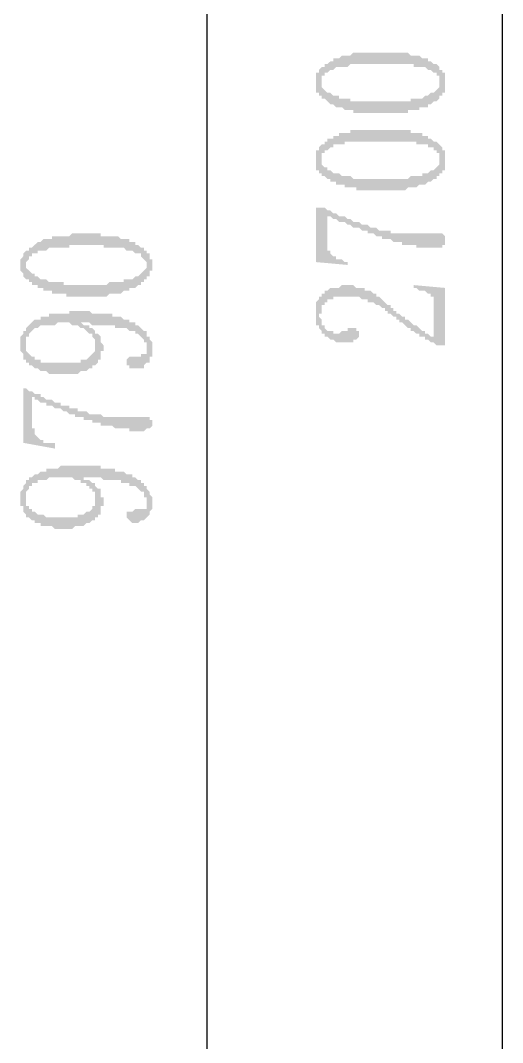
# Model space of a CAD drawing. Header units: inches. Extents: x 11 to 286, y 6 to 196.
# Drawn here: x 48.74 to 55.85, y 95.81 to 110.89 of the extents above; entities that cross this region are included whole.
import ezdxf

# ---------------------------------------------------------------- set-up
doc = ezdxf.new("R2010")
doc.units = ezdxf.units.IN
doc.header["$MEASUREMENT"] = 0
doc.layers.add('PDF_几何图形', color=7, linetype='Continuous')
doc.layers.add('PDF_实体填充', color=7, linetype='Continuous', true_color=0xffffff)

msp = doc.modelspace()

# ---------------------------------------------------------------- hatches: boundary and pattern name
at = {"layer": 'PDF_实体填充', "transparency": 33554559}
h = msp.add_hatch(color=7, dxfattribs=at)
h.paths.add_polyline_path([(53.185, 109.996), (53.185, 109.954), (53.185, 109.954), (53.185, 109.911), (53.185, 109.911), (53.185, 109.911), (53.227, 109.869), (53.227, 109.869), (53.269, 109.827), (53.269, 109.827), (53.312, 109.827), (53.312, 109.827), (53.354, 109.784), (53.396, 109.784), (53.396, 109.784), (53.439, 109.784), (53.439, 109.742), (53.481, 109.742), (53.481, 109.742), (53.523, 109.742), (53.523, 109.742), (53.566, 109.742), (53.608, 109.742), (53.608, 109.7), (53.65, 109.7), (53.65, 109.7), (53.693, 109.7), (53.735, 109.7), (53.735, 109.7), (53.777, 109.7), (53.82, 109.7), (53.862, 109.7), (53.862, 109.7), (53.904, 109.7), (53.947, 109.7), (53.989, 109.7), (53.989, 109.7), (54.031, 109.7), (54.031, 109.7), (54.074, 109.7), (54.116, 109.7), (54.158, 109.7), (54.201, 109.7), (54.201, 109.7), (54.243, 109.7), (54.285, 109.7), (54.328, 109.7), (54.328, 109.7), (54.37, 109.7), (54.412, 109.7), (54.412, 109.7), (54.455, 109.7), (54.497, 109.7), (54.497, 109.742), (54.539, 109.742), (54.539, 109.742), (54.582, 109.742), (54.624, 109.742), (54.624, 109.742), (54.666, 109.742), (54.666, 109.742), (54.709, 109.784), (54.709, 109.784), (54.751, 109.784), (54.751, 109.784), (54.793, 109.827), (54.836, 109.827), (54.836, 109.827), (54.878, 109.869), (54.878, 109.869), (54.878, 109.869), (54.92, 109.911), (54.92, 109.911), (54.92, 109.911), (54.92, 109.954), (54.92, 109.954), (54.92, 109.996), (54.92, 109.996), (54.92, 109.996), (54.92, 110.038), (54.92, 110.038), (54.92, 110.081), (54.878, 110.081), (54.878, 110.081), (54.878, 110.123), (54.836, 110.123), (54.836, 110.123), (54.793, 110.165), (54.751, 110.165), (54.751, 110.165), (54.709, 110.208), (54.666, 110.208), (54.666, 110.208), (54.624, 110.208), (54.624, 110.208), (54.582, 110.208), (54.582, 110.208), (54.539, 110.208), (54.539, 110.25), (54.497, 110.25), (54.455, 110.25), (54.455, 110.25), (54.412, 110.25), (54.37, 110.25), (54.37, 110.25), (54.328, 110.25), (54.285, 110.25), (54.285, 110.25), (54.243, 110.25), (54.201, 110.25), (54.158, 110.25), (54.116, 110.25), (54.116, 110.25), (54.074, 110.25), (54.031, 110.25), (54.031, 110.25), (53.989, 110.25), (53.947, 110.25), (53.904, 110.25), (53.862, 110.25), (53.862, 110.25), (53.82, 110.25), (53.777, 110.25), (53.777, 110.25), (53.735, 110.25), (53.693, 110.25), (53.693, 110.25), (53.65, 110.25), (53.608, 110.25), (53.608, 110.25), (53.566, 110.208), (53.523, 110.208), (53.523, 110.208), (53.481, 110.208), (53.481, 110.208), (53.439, 110.208), (53.439, 110.208), (53.396, 110.208), (53.396, 110.208), (53.354, 110.165), (53.354, 110.165), (53.312, 110.165), (53.312, 110.165), (53.269, 110.123), (53.269, 110.123), (53.227, 110.123), (53.227, 110.081), (53.185, 110.081), (53.185, 110.038), (53.185, 110.038), (53.185, 110.038), (53.185, 109.996), (53.185, 109.996), (53.185, 109.996), (53.185, 109.996)], flags=0)
h.paths.add_polyline_path([(55.005, 109.996), (55.005, 109.954), (55.005, 109.954), (55.005, 109.911), (55.005, 109.911), (55.005, 109.869), (55.005, 109.869), (55.005, 109.827), (54.963, 109.827), (54.963, 109.784), (54.963, 109.784), (54.92, 109.784), (54.92, 109.742), (54.92, 109.742), (54.878, 109.7), (54.878, 109.7), (54.836, 109.7), (54.793, 109.657), (54.793, 109.657), (54.751, 109.657), (54.751, 109.657), (54.751, 109.615), (54.709, 109.615), (54.709, 109.615), (54.666, 109.615), (54.624, 109.615), (54.624, 109.573), (54.582, 109.573), (54.582, 109.573), (54.539, 109.573), (54.539, 109.573), (54.497, 109.573), (54.455, 109.573), (54.455, 109.53), (54.412, 109.53), (54.37, 109.53), (54.37, 109.53), (54.328, 109.53), (54.285, 109.53), (54.285, 109.53), (54.243, 109.53), (54.201, 109.53), (54.158, 109.53), (54.158, 109.53), (54.116, 109.53), (54.074, 109.53), (54.031, 109.53), (54.031, 109.53), (53.989, 109.53), (53.947, 109.53), (53.904, 109.53), (53.904, 109.53), (53.862, 109.53), (53.82, 109.53), (53.777, 109.53), (53.777, 109.53), (53.735, 109.53), (53.693, 109.53), (53.693, 109.53), (53.65, 109.53), (53.65, 109.573), (53.608, 109.573), (53.566, 109.573), (53.566, 109.573), (53.523, 109.573), (53.523, 109.573), (53.481, 109.615), (53.439, 109.615), (53.439, 109.615), (53.396, 109.615), (53.396, 109.615), (53.354, 109.657), (53.354, 109.657), (53.312, 109.657), (53.312, 109.657), (53.269, 109.7), (53.269, 109.7), (53.227, 109.742), (53.227, 109.742), (53.185, 109.742), (53.185, 109.784), (53.142, 109.784), (53.142, 109.784), (53.142, 109.827), (53.1, 109.827), (53.1, 109.869), (53.1, 109.869), (53.1, 109.911), (53.1, 109.911), (53.1, 109.954), (53.1, 109.954), (53.1, 109.996), (53.1, 109.996), (53.1, 110.038), (53.1, 110.038), (53.1, 110.081), (53.1, 110.081), (53.1, 110.081), (53.1, 110.123), (53.142, 110.123), (53.142, 110.165), (53.142, 110.165), (53.185, 110.208), (53.185, 110.208), (53.227, 110.208), (53.227, 110.25), (53.269, 110.25), (53.269, 110.25), (53.312, 110.292), (53.312, 110.292), (53.354, 110.292), (53.354, 110.335), (53.396, 110.335), (53.396, 110.335), (53.439, 110.335), (53.439, 110.335), (53.481, 110.377), (53.481, 110.377), (53.523, 110.377), (53.523, 110.377), (53.566, 110.377), (53.608, 110.377), (53.608, 110.377), (53.65, 110.419), (53.65, 110.419), (53.693, 110.419), (53.735, 110.419), (53.735, 110.419), (53.777, 110.419), (53.82, 110.419), (53.862, 110.419), (53.862, 110.419), (53.904, 110.419), (53.947, 110.419), (53.989, 110.419), (53.989, 110.419), (54.031, 110.419), (54.031, 110.419), (54.074, 110.419), (54.116, 110.419), (54.158, 110.419), (54.201, 110.419), (54.201, 110.419), (54.243, 110.419), (54.285, 110.419), (54.328, 110.419), (54.328, 110.419), (54.37, 110.419), (54.412, 110.419), (54.412, 110.419), (54.455, 110.419), (54.497, 110.377), (54.497, 110.377), (54.539, 110.377), (54.539, 110.377), (54.582, 110.377), (54.624, 110.377), (54.624, 110.377), (54.666, 110.335), (54.666, 110.335), (54.709, 110.335), (54.709, 110.335), (54.751, 110.335), (54.751, 110.292), (54.751, 110.292), (54.793, 110.292), (54.793, 110.292), (54.836, 110.25), (54.878, 110.25), (54.878, 110.25), (54.92, 110.208), (54.92, 110.208), (54.92, 110.165), (54.963, 110.165), (54.963, 110.165), (54.963, 110.123), (55.005, 110.123), (55.005, 110.081), (55.005, 110.081), (55.005, 110.038), (55.005, 110.038), (55.005, 109.996), (55.005, 109.996), (55.005, 109.996), (55.005, 109.996), (55.005, 109.996)], flags=0)
h = msp.add_hatch(color=7, dxfattribs=at)
h.paths.add_polyline_path([(53.185, 108.853), (53.185, 108.811), (53.185, 108.811), (53.185, 108.768), (53.185, 108.768), (53.185, 108.768), (53.227, 108.726), (53.227, 108.726), (53.269, 108.726), (53.269, 108.684), (53.312, 108.684), (53.312, 108.684), (53.354, 108.641), (53.396, 108.641), (53.396, 108.641), (53.439, 108.641), (53.439, 108.641), (53.481, 108.599), (53.481, 108.599), (53.523, 108.599), (53.523, 108.599), (53.566, 108.599), (53.608, 108.599), (53.608, 108.599), (53.65, 108.557), (53.65, 108.557), (53.693, 108.557), (53.735, 108.557), (53.735, 108.557), (53.777, 108.557), (53.82, 108.557), (53.862, 108.557), (53.862, 108.557), (53.904, 108.557), (53.947, 108.557), (53.989, 108.557), (53.989, 108.557), (54.031, 108.557), (54.031, 108.557), (54.074, 108.557), (54.116, 108.557), (54.158, 108.557), (54.201, 108.557), (54.201, 108.557), (54.243, 108.557), (54.285, 108.557), (54.328, 108.557), (54.328, 108.557), (54.37, 108.557), (54.412, 108.557), (54.412, 108.557), (54.455, 108.557), (54.497, 108.599), (54.497, 108.599), (54.539, 108.599), (54.539, 108.599), (54.582, 108.599), (54.624, 108.599), (54.624, 108.599), (54.666, 108.599), (54.666, 108.641), (54.709, 108.641), (54.709, 108.641), (54.751, 108.641), (54.751, 108.641), (54.793, 108.684), (54.836, 108.684), (54.836, 108.684), (54.878, 108.726), (54.878, 108.726), (54.878, 108.726), (54.92, 108.768), (54.92, 108.768), (54.92, 108.811), (54.92, 108.811), (54.92, 108.811), (54.92, 108.853), (54.92, 108.853), (54.92, 108.895), (54.92, 108.895), (54.92, 108.895), (54.92, 108.938), (54.878, 108.938), (54.878, 108.98), (54.878, 108.98), (54.836, 108.98), (54.836, 109.022), (54.793, 109.022), (54.751, 109.022), (54.751, 109.065), (54.709, 109.065), (54.666, 109.065), (54.666, 109.065), (54.624, 109.065), (54.624, 109.065), (54.582, 109.065), (54.582, 109.107), (54.539, 109.107), (54.539, 109.107), (54.497, 109.107), (54.455, 109.107), (54.455, 109.107), (54.412, 109.107), (54.37, 109.107), (54.37, 109.107), (54.328, 109.107), (54.285, 109.107), (54.285, 109.107), (54.243, 109.107), (54.201, 109.107), (54.158, 109.107), (54.116, 109.107), (54.116, 109.107), (54.074, 109.107), (54.031, 109.107), (54.031, 109.107), (53.989, 109.107), (53.947, 109.107), (53.904, 109.107), (53.862, 109.107), (53.862, 109.107), (53.82, 109.107), (53.777, 109.107), (53.777, 109.107), (53.735, 109.107), (53.693, 109.107), (53.693, 109.107), (53.65, 109.107), (53.608, 109.107), (53.608, 109.107), (53.566, 109.107), (53.523, 109.107), (53.523, 109.065), (53.481, 109.065), (53.481, 109.065), (53.439, 109.065), (53.439, 109.065), (53.396, 109.065), (53.396, 109.065), (53.354, 109.065), (53.354, 109.022), (53.312, 109.022), (53.312, 109.022), (53.269, 108.98), (53.269, 108.98), (53.227, 108.98), (53.227, 108.938), (53.185, 108.938), (53.185, 108.938), (53.185, 108.895), (53.185, 108.895), (53.185, 108.853), (53.185, 108.853), (53.185, 108.853), (53.185, 108.853)], flags=0)
h.paths.add_polyline_path([(55.005, 108.853), (55.005, 108.811), (55.005, 108.811), (55.005, 108.768), (55.005, 108.768), (55.005, 108.726), (55.005, 108.726), (55.005, 108.684), (54.963, 108.684), (54.963, 108.684), (54.963, 108.641), (54.92, 108.641), (54.92, 108.599), (54.92, 108.599), (54.878, 108.599), (54.878, 108.557), (54.836, 108.557), (54.793, 108.514), (54.793, 108.514), (54.751, 108.514), (54.751, 108.514), (54.751, 108.514), (54.709, 108.472), (54.709, 108.472), (54.666, 108.472), (54.624, 108.472), (54.624, 108.472), (54.582, 108.43), (54.582, 108.43), (54.539, 108.43), (54.539, 108.43), (54.497, 108.43), (54.455, 108.43), (54.455, 108.43), (54.412, 108.387), (54.37, 108.387), (54.37, 108.387), (54.328, 108.387), (54.285, 108.387), (54.285, 108.387), (54.243, 108.387), (54.201, 108.387), (54.158, 108.387), (54.158, 108.387), (54.116, 108.387), (54.074, 108.387), (54.031, 108.387), (54.031, 108.387), (53.989, 108.387), (53.947, 108.387), (53.904, 108.387), (53.904, 108.387), (53.862, 108.387), (53.82, 108.387), (53.777, 108.387), (53.777, 108.387), (53.735, 108.387), (53.693, 108.387), (53.693, 108.43), (53.65, 108.43), (53.65, 108.43), (53.608, 108.43), (53.566, 108.43), (53.566, 108.43), (53.523, 108.43), (53.523, 108.472), (53.481, 108.472), (53.439, 108.472), (53.439, 108.472), (53.396, 108.472), (53.396, 108.514), (53.354, 108.514), (53.354, 108.514), (53.312, 108.514), (53.312, 108.557), (53.269, 108.557), (53.269, 108.557), (53.227, 108.599), (53.227, 108.599), (53.185, 108.599), (53.185, 108.641), (53.142, 108.641), (53.142, 108.684), (53.142, 108.684), (53.1, 108.684), (53.1, 108.726), (53.1, 108.726), (53.1, 108.768), (53.1, 108.768), (53.1, 108.811), (53.1, 108.811), (53.1, 108.853), (53.1, 108.853), (53.1, 108.895), (53.1, 108.895), (53.1, 108.938), (53.1, 108.938), (53.1, 108.98), (53.1, 108.98), (53.142, 108.98), (53.142, 109.022), (53.142, 109.022), (53.185, 109.065), (53.185, 109.065), (53.227, 109.065), (53.227, 109.107), (53.269, 109.107), (53.269, 109.149), (53.312, 109.149), (53.312, 109.149), (53.354, 109.149), (53.354, 109.192), (53.396, 109.192), (53.396, 109.192), (53.439, 109.192), (53.439, 109.234), (53.481, 109.234), (53.481, 109.234), (53.523, 109.234), (53.523, 109.234), (53.566, 109.234), (53.608, 109.234), (53.608, 109.276), (53.65, 109.276), (53.65, 109.276), (53.693, 109.276), (53.735, 109.276), (53.735, 109.276), (53.777, 109.276), (53.82, 109.276), (53.862, 109.276), (53.862, 109.276), (53.904, 109.276), (53.947, 109.276), (53.989, 109.276), (53.989, 109.276), (54.031, 109.276), (54.031, 109.276), (54.074, 109.276), (54.116, 109.276), (54.158, 109.276), (54.201, 109.276), (54.201, 109.276), (54.243, 109.276), (54.285, 109.276), (54.328, 109.276), (54.328, 109.276), (54.37, 109.276), (54.412, 109.276), (54.412, 109.276), (54.455, 109.276), (54.497, 109.276), (54.497, 109.234), (54.539, 109.234), (54.539, 109.234), (54.582, 109.234), (54.624, 109.234), (54.624, 109.234), (54.666, 109.234), (54.666, 109.192), (54.709, 109.192), (54.709, 109.192), (54.751, 109.192), (54.751, 109.192), (54.751, 109.149), (54.793, 109.149), (54.793, 109.149), (54.836, 109.107), (54.878, 109.107), (54.878, 109.107), (54.92, 109.065), (54.92, 109.065), (54.92, 109.065), (54.963, 109.022), (54.963, 109.022), (54.963, 108.98), (55.005, 108.98), (55.005, 108.938), (55.005, 108.938), (55.005, 108.938), (55.005, 108.895), (55.005, 108.895), (55.005, 108.853), (55.005, 108.853), (55.005, 108.853), (55.005, 108.853)], flags=0)
for points in [[(53.185, 108.133), (53.227, 108.133), (53.269, 108.091), (53.312, 108.091), (53.354, 108.049), (53.396, 108.049), (53.439, 108.006), (53.481, 108.006), (53.523, 108.006), (53.566, 107.964), (53.608, 107.964), (53.65, 107.922), (53.693, 107.922), (53.735, 107.922), (53.777, 107.879), (53.82, 107.879), (53.862, 107.879), (53.904, 107.837), (53.947, 107.837), (53.989, 107.837), (54.031, 107.795), (54.074, 107.795), (54.116, 107.795), (54.158, 107.795), (54.201, 107.795), (54.201, 107.752), (54.243, 107.752), (54.285, 107.752), (54.328, 107.752), (54.37, 107.752), (54.412, 107.752), (54.455, 107.752), (54.497, 107.752), (54.539, 107.752), (54.582, 107.752), (54.624, 107.752), (54.666, 107.752), (54.709, 107.752), (54.751, 107.752), (54.793, 107.752), (54.836, 107.752), (54.878, 107.752), (54.92, 107.752), (54.963, 107.752), (55.005, 107.71), (55.005, 107.668), (55.005, 107.625), (55.005, 107.583), (54.963, 107.583), (54.963, 107.541), (54.92, 107.541), (54.878, 107.541), (54.836, 107.541), (54.793, 107.541), (54.751, 107.541), (54.709, 107.541), (54.666, 107.541), (54.624, 107.541), (54.582, 107.541), (54.582, 107.583), (54.539, 107.583), (54.497, 107.583), (54.455, 107.583), (54.412, 107.583), (54.37, 107.583), (54.37, 107.625), (54.328, 107.625), (54.285, 107.625), (54.243, 107.625), (54.201, 107.668), (54.158, 107.668), (54.116, 107.668), (54.074, 107.668), (54.074, 107.71), (54.031, 107.71), (53.989, 107.71), (53.947, 107.752), (53.904, 107.752), (53.862, 107.752), (53.862, 107.795), (53.82, 107.795), (53.777, 107.795), (53.735, 107.837), (53.693, 107.837), (53.65, 107.837), (53.608, 107.879), (53.566, 107.879), (53.523, 107.922), (53.481, 107.922), (53.439, 107.922), (53.396, 107.964), (53.354, 107.964), (53.312, 108.006), (53.269, 108.006), (53.269, 107.583), (53.269, 107.541), (53.269, 107.498), (53.312, 107.498), (53.312, 107.456), (53.354, 107.414), (53.396, 107.414), (53.396, 107.371), (53.439, 107.371), (53.481, 107.371), (53.523, 107.329), (53.566, 107.329), (53.566, 107.287), (53.1, 107.329), (53.1, 108.133)], [(53.566, 106.821), (53.523, 106.821), (53.481, 106.821), (53.439, 106.821), (53.396, 106.821), (53.354, 106.821), (53.354, 106.779), (53.312, 106.779), (53.269, 106.779), (53.269, 106.736), (53.227, 106.736), (53.227, 106.694), (53.185, 106.694), (53.185, 106.652), (53.185, 106.609), (53.185, 106.567), (53.142, 106.567), (53.142, 106.525), (53.185, 106.482), (53.185, 106.44), (53.185, 106.398), (53.227, 106.398), (53.227, 106.355), (53.269, 106.313), (53.312, 106.313), (53.354, 106.313), (53.354, 106.271), (53.396, 106.271), (53.439, 106.271), (53.481, 106.313), (53.523, 106.313), (53.566, 106.313), (53.566, 106.355), (53.608, 106.355), (53.65, 106.355), (53.693, 106.355), (53.693, 106.313), (53.735, 106.313), (53.735, 106.271), (53.735, 106.228), (53.693, 106.186), (53.65, 106.186), (53.65, 106.144), (53.608, 106.144), (53.566, 106.144), (53.523, 106.144), (53.481, 106.144), (53.439, 106.144), (53.396, 106.144), (53.354, 106.186), (53.312, 106.186), (53.269, 106.228), (53.227, 106.228), (53.227, 106.271), (53.185, 106.271), (53.185, 106.313), (53.142, 106.355), (53.142, 106.398), (53.1, 106.398), (53.1, 106.44), (53.1, 106.482), (53.1, 106.525), (53.1, 106.567), (53.1, 106.609), (53.1, 106.652), (53.1, 106.694), (53.1, 106.736), (53.142, 106.779), (53.142, 106.821), (53.185, 106.821), (53.185, 106.863), (53.227, 106.863), (53.227, 106.906), (53.269, 106.906), (53.312, 106.948), (53.354, 106.948), (53.396, 106.948), (53.439, 106.948), (53.481, 106.99), (53.523, 106.99), (53.566, 106.99), (53.608, 106.99), (53.65, 106.99), (53.693, 106.948), (53.735, 106.948), (53.777, 106.948), (53.82, 106.948), (53.82, 106.906), (53.862, 106.906), (53.904, 106.906), (53.947, 106.863), (53.989, 106.863), (53.989, 106.821), (54.031, 106.821), (54.074, 106.779), (54.116, 106.736), (54.158, 106.694), (54.201, 106.694), (54.201, 106.652), (54.243, 106.652), (54.243, 106.609), (54.285, 106.609), (54.285, 106.567), (54.328, 106.567), (54.37, 106.525), (54.412, 106.525), (54.412, 106.482), (54.455, 106.482), (54.497, 106.44), (54.539, 106.398), (54.582, 106.398), (54.624, 106.355), (54.666, 106.313), (54.709, 106.313), (54.709, 106.271), (54.751, 106.271), (54.793, 106.228), (54.836, 106.228), (54.836, 106.736), (54.836, 106.779), (54.836, 106.821), (54.793, 106.821), (54.793, 106.863), (54.751, 106.863), (54.709, 106.906), (54.666, 106.906), (54.624, 106.906), (54.582, 106.948), (54.539, 106.948), (54.539, 106.99), (55.005, 106.948), (55.005, 106.101), (54.878, 106.101), (54.836, 106.144), (54.793, 106.144), (54.751, 106.186), (54.709, 106.186), (54.709, 106.228), (54.666, 106.228), (54.624, 106.228), (54.624, 106.271), (54.582, 106.271), (54.539, 106.313), (54.497, 106.313), (54.497, 106.355), (54.455, 106.355), (54.412, 106.398), (54.37, 106.44), (54.328, 106.44), (54.328, 106.482), (54.285, 106.482), (54.285, 106.525), (54.243, 106.525), (54.201, 106.567), (54.158, 106.567), (54.158, 106.609), (54.116, 106.609), (54.116, 106.652), (54.074, 106.652), (54.031, 106.694), (53.989, 106.694), (53.947, 106.736), (53.904, 106.736), (53.862, 106.736), (53.862, 106.779), (53.82, 106.779), (53.777, 106.779), (53.735, 106.821), (53.693, 106.821), (53.65, 106.821), (53.608, 106.821)], [(48.824, 105.466), (48.867, 105.424), (48.909, 105.424), (48.951, 105.382), (48.994, 105.382), (49.036, 105.382), (49.036, 105.339), (49.078, 105.339), (49.121, 105.297), (49.163, 105.297), (49.205, 105.297), (49.248, 105.255), (49.29, 105.255), (49.332, 105.255), (49.332, 105.212), (49.375, 105.212), (49.417, 105.212), (49.459, 105.212), (49.459, 105.17), (49.502, 105.17), (49.544, 105.17), (49.586, 105.17), (49.586, 105.128), (49.629, 105.128), (49.671, 105.128), (49.713, 105.128), (49.756, 105.085), (49.798, 105.085), (49.84, 105.085), (49.883, 105.085), (49.925, 105.085), (49.967, 105.043), (50.01, 105.043), (50.052, 105.043), (50.094, 105.043), (50.137, 105.043), (50.179, 105.043), (50.221, 105.043), (50.264, 105.043), (50.306, 105.043), (50.348, 105.043), (50.391, 105.043), (50.433, 105.043), (50.475, 105.043), (50.518, 105.043), (50.56, 105.043), (50.602, 105.043), (50.645, 105.043), (50.645, 105.001), (50.687, 105.001), (50.687, 104.958), (50.687, 104.916), (50.645, 104.874), (50.602, 104.874), (50.56, 104.831), (50.518, 104.831), (50.475, 104.831), (50.433, 104.831), (50.391, 104.831), (50.348, 104.831), (50.348, 104.874), (50.306, 104.874), (50.264, 104.874), (50.221, 104.874), (50.179, 104.874), (50.137, 104.874), (50.094, 104.916), (50.052, 104.916), (50.01, 104.916), (49.967, 104.916), (49.925, 104.916), (49.925, 104.958), (49.883, 104.958), (49.84, 104.958), (49.798, 104.958), (49.798, 105.001), (49.756, 105.001), (49.713, 105.001), (49.671, 105.001), (49.671, 105.043), (49.629, 105.043), (49.586, 105.043), (49.544, 105.043), (49.544, 105.085), (49.502, 105.085), (49.459, 105.085), (49.417, 105.128), (49.375, 105.128), (49.332, 105.17), (49.29, 105.17), (49.248, 105.17), (49.205, 105.212), (49.163, 105.212), (49.121, 105.212), (49.121, 105.255), (49.078, 105.255), (49.036, 105.255), (48.994, 105.297), (48.951, 105.297), (48.951, 105.339), (48.909, 105.339), (48.909, 104.874), (48.951, 104.874), (48.951, 104.831), (48.951, 104.789), (48.994, 104.747), (49.036, 104.704), (49.078, 104.704), (49.078, 104.662), (49.121, 104.662), (49.163, 104.662), (49.205, 104.662), (49.248, 104.662), (49.248, 104.62), (49.248, 104.577), (48.782, 104.662), (48.782, 105.466)]]:
    msp.add_hatch(color=7, dxfattribs=at).paths.add_polyline_path(points, flags=0)
h = msp.add_hatch(color=7, dxfattribs=at)
h.paths.add_polyline_path([(48.824, 107.287), (48.824, 107.287), (48.824, 107.244), (48.824, 107.244), (48.867, 107.202), (48.867, 107.202), (48.867, 107.202), (48.909, 107.16), (48.909, 107.16), (48.951, 107.16), (48.951, 107.117), (48.994, 107.117), (48.994, 107.117), (49.036, 107.075), (49.078, 107.075), (49.078, 107.075), (49.121, 107.075), (49.121, 107.075), (49.163, 107.033), (49.163, 107.033), (49.205, 107.033), (49.205, 107.033), (49.248, 107.033), (49.29, 107.033), (49.29, 107.033), (49.332, 107.033), (49.375, 107.033), (49.375, 106.99), (49.417, 106.99), (49.459, 106.99), (49.459, 106.99), (49.502, 106.99), (49.544, 106.99), (49.544, 106.99), (49.586, 106.99), (49.629, 106.99), (49.671, 106.99), (49.713, 106.99), (49.713, 106.99), (49.756, 106.99), (49.756, 106.99), (49.798, 106.99), (49.84, 106.99), (49.883, 106.99), (49.925, 106.99), (49.925, 106.99), (49.967, 106.99), (50.01, 106.99), (50.01, 106.99), (50.052, 107.033), (50.094, 107.033), (50.094, 107.033), (50.137, 107.033), (50.179, 107.033), (50.179, 107.033), (50.221, 107.033), (50.221, 107.033), (50.264, 107.033), (50.264, 107.075), (50.306, 107.075), (50.306, 107.075), (50.348, 107.075), (50.348, 107.075), (50.391, 107.075), (50.433, 107.117), (50.433, 107.117), (50.475, 107.117), (50.518, 107.16), (50.518, 107.16), (50.518, 107.16), (50.56, 107.202), (50.56, 107.202), (50.56, 107.202), (50.602, 107.244), (50.602, 107.244), (50.602, 107.287), (50.602, 107.287), (50.602, 107.287), (50.602, 107.329), (50.602, 107.329), (50.56, 107.371), (50.56, 107.371), (50.56, 107.371), (50.518, 107.414), (50.518, 107.414), (50.518, 107.456), (50.475, 107.456), (50.433, 107.456), (50.433, 107.456), (50.391, 107.498), (50.348, 107.498), (50.348, 107.498), (50.306, 107.498), (50.306, 107.498), (50.264, 107.541), (50.264, 107.541), (50.221, 107.541), (50.221, 107.541), (50.179, 107.541), (50.137, 107.541), (50.137, 107.541), (50.094, 107.541), (50.052, 107.541), (50.052, 107.541), (50.01, 107.541), (49.967, 107.541), (49.967, 107.583), (49.925, 107.583), (49.883, 107.583), (49.84, 107.583), (49.84, 107.583), (49.798, 107.583), (49.756, 107.583), (49.713, 107.583), (49.713, 107.583), (49.671, 107.583), (49.629, 107.583), (49.586, 107.583), (49.586, 107.583), (49.544, 107.583), (49.502, 107.583), (49.459, 107.583), (49.459, 107.541), (49.417, 107.541), (49.375, 107.541), (49.375, 107.541), (49.332, 107.541), (49.29, 107.541), (49.29, 107.541), (49.248, 107.541), (49.205, 107.541), (49.205, 107.541), (49.163, 107.541), (49.163, 107.541), (49.121, 107.498), (49.121, 107.498), (49.078, 107.498), (49.078, 107.498), (49.078, 107.498), (49.036, 107.498), (48.994, 107.498), (48.994, 107.456), (48.951, 107.456), (48.909, 107.456), (48.909, 107.414), (48.909, 107.414), (48.867, 107.414), (48.867, 107.371), (48.867, 107.371), (48.824, 107.329), (48.824, 107.329), (48.824, 107.329), (48.824, 107.287), (48.824, 107.287), (48.824, 107.287)], flags=0)
h.paths.add_polyline_path([(50.687, 107.287), (50.687, 107.244), (50.687, 107.244), (50.687, 107.244), (50.687, 107.202), (50.645, 107.202), (50.645, 107.16), (50.645, 107.16), (50.645, 107.117), (50.602, 107.117), (50.602, 107.075), (50.602, 107.075), (50.56, 107.075), (50.56, 107.033), (50.518, 107.033), (50.518, 106.99), (50.475, 106.99), (50.475, 106.99), (50.433, 106.948), (50.433, 106.948), (50.391, 106.948), (50.391, 106.948), (50.348, 106.948), (50.348, 106.906), (50.306, 106.906), (50.306, 106.906), (50.264, 106.906), (50.264, 106.906), (50.221, 106.863), (50.221, 106.863), (50.179, 106.863), (50.137, 106.863), (50.137, 106.863), (50.094, 106.863), (50.094, 106.863), (50.052, 106.863), (50.01, 106.821), (49.967, 106.821), (49.967, 106.821), (49.925, 106.821), (49.883, 106.821), (49.883, 106.821), (49.84, 106.821), (49.798, 106.821), (49.756, 106.821), (49.713, 106.821), (49.713, 106.821), (49.671, 106.821), (49.629, 106.821), (49.629, 106.821), (49.586, 106.821), (49.544, 106.821), (49.502, 106.821), (49.502, 106.821), (49.459, 106.821), (49.417, 106.821), (49.417, 106.863), (49.375, 106.863), (49.332, 106.863), (49.332, 106.863), (49.29, 106.863), (49.248, 106.863), (49.248, 106.863), (49.205, 106.863), (49.205, 106.906), (49.163, 106.906), (49.121, 106.906), (49.121, 106.906), (49.078, 106.906), (49.078, 106.948), (49.036, 106.948), (49.036, 106.948), (48.994, 106.948), (48.994, 106.99), (48.951, 106.99), (48.909, 106.99), (48.909, 107.033), (48.867, 107.033), (48.867, 107.033), (48.867, 107.075), (48.824, 107.075), (48.824, 107.075), (48.782, 107.117), (48.782, 107.117), (48.782, 107.16), (48.782, 107.16), (48.74, 107.202), (48.74, 107.202), (48.74, 107.244), (48.74, 107.244), (48.74, 107.287), (48.74, 107.287), (48.74, 107.287), (48.74, 107.329), (48.74, 107.329), (48.74, 107.371), (48.74, 107.371), (48.782, 107.414), (48.782, 107.414), (48.782, 107.456), (48.782, 107.456), (48.824, 107.498), (48.824, 107.498), (48.867, 107.498), (48.867, 107.541), (48.867, 107.541), (48.909, 107.541), (48.951, 107.583), (48.951, 107.583), (48.994, 107.625), (48.994, 107.625), (49.036, 107.625), (49.036, 107.625), (49.036, 107.625), (49.078, 107.668), (49.121, 107.668), (49.121, 107.668), (49.163, 107.668), (49.163, 107.668), (49.205, 107.668), (49.205, 107.71), (49.248, 107.71), (49.29, 107.71), (49.29, 107.71), (49.332, 107.71), (49.375, 107.71), (49.375, 107.71), (49.417, 107.71), (49.459, 107.71), (49.459, 107.71), (49.502, 107.752), (49.544, 107.752), (49.586, 107.752), (49.586, 107.752), (49.629, 107.752), (49.671, 107.752), (49.713, 107.752), (49.713, 107.752), (49.756, 107.752), (49.756, 107.752), (49.798, 107.752), (49.84, 107.752), (49.883, 107.752), (49.925, 107.752), (49.925, 107.71), (49.967, 107.71), (50.01, 107.71), (50.01, 107.71), (50.052, 107.71), (50.094, 107.71), (50.094, 107.71), (50.137, 107.71), (50.179, 107.71), (50.179, 107.71), (50.221, 107.668), (50.221, 107.668), (50.264, 107.668), (50.306, 107.668), (50.306, 107.668), (50.348, 107.668), (50.348, 107.625), (50.391, 107.625), (50.391, 107.625), (50.433, 107.625), (50.433, 107.625), (50.433, 107.583), (50.475, 107.583), (50.475, 107.583), (50.518, 107.541), (50.56, 107.541), (50.56, 107.541), (50.56, 107.498), (50.602, 107.498), (50.602, 107.456), (50.645, 107.456), (50.645, 107.456), (50.645, 107.414), (50.645, 107.414), (50.645, 107.371), (50.687, 107.371), (50.687, 107.329), (50.687, 107.329), (50.687, 107.287), (50.687, 107.287), (50.687, 107.287), (50.687, 107.287)], flags=0)
h = msp.add_hatch(color=7, dxfattribs=at)
h.paths.add_polyline_path([(49.332, 105.847), (49.375, 105.847), (49.417, 105.847), (49.459, 105.847), (49.502, 105.847), (49.502, 105.847), (49.544, 105.847), (49.586, 105.847), (49.586, 105.847), (49.629, 105.847), (49.629, 105.89), (49.671, 105.89), (49.671, 105.89), (49.713, 105.89), (49.713, 105.89), (49.756, 105.932), (49.756, 105.932), (49.798, 105.974), (49.798, 105.974), (49.798, 105.974), (49.84, 106.017), (49.84, 106.017), (49.84, 106.059), (49.84, 106.059), (49.84, 106.101), (49.84, 106.101), (49.84, 106.101), (49.84, 106.144), (49.84, 106.144), (49.84, 106.186), (49.84, 106.186), (49.798, 106.228), (49.798, 106.228), (49.798, 106.271), (49.756, 106.271), (49.756, 106.271), (49.713, 106.313), (49.713, 106.313), (49.713, 106.313), (49.671, 106.355), (49.629, 106.355), (49.629, 106.355), (49.586, 106.398), (49.544, 106.398), (49.544, 106.398), (49.502, 106.398), (49.502, 106.398), (49.459, 106.44), (49.459, 106.44), (49.417, 106.44), (49.417, 106.44), (49.375, 106.44), (49.332, 106.44), (49.29, 106.44), (49.29, 106.44), (49.248, 106.398), (49.205, 106.398), (49.205, 106.398), (49.163, 106.398), (49.121, 106.398), (49.121, 106.398), (49.078, 106.398), (49.078, 106.398), (49.036, 106.398), (48.994, 106.355), (48.994, 106.355), (48.994, 106.355), (48.951, 106.355), (48.909, 106.313), (48.909, 106.313), (48.909, 106.313), (48.867, 106.271), (48.867, 106.271), (48.867, 106.228), (48.824, 106.228), (48.824, 106.228), (48.824, 106.186), (48.824, 106.144), (48.824, 106.144), (48.824, 106.144), (48.824, 106.101), (48.824, 106.059), (48.824, 106.059), (48.824, 106.017), (48.824, 106.017), (48.867, 105.974), (48.867, 105.974), (48.867, 105.974), (48.909, 105.932), (48.909, 105.932), (48.951, 105.932), (48.951, 105.89), (48.951, 105.89), (48.994, 105.89), (48.994, 105.89), (49.036, 105.89), (49.036, 105.847), (49.078, 105.847), (49.121, 105.847), (49.121, 105.847), (49.163, 105.847), (49.205, 105.847), (49.205, 105.847), (49.248, 105.847), (49.29, 105.847), (49.29, 105.847), (49.332, 105.847), (49.332, 105.847), (49.332, 105.847)], flags=0)
h.paths.add_polyline_path([(49.967, 106.059), (49.967, 106.059), (49.967, 106.017), (49.925, 106.017), (49.925, 105.974), (49.925, 105.974), (49.925, 105.932), (49.925, 105.932), (49.925, 105.89), (49.883, 105.89), (49.883, 105.847), (49.883, 105.847), (49.84, 105.805), (49.84, 105.805), (49.798, 105.805), (49.798, 105.805), (49.798, 105.763), (49.756, 105.763), (49.756, 105.763), (49.713, 105.72), (49.713, 105.72), (49.671, 105.72), (49.671, 105.72), (49.629, 105.72), (49.629, 105.72), (49.586, 105.678), (49.544, 105.678), (49.544, 105.678), (49.502, 105.678), (49.459, 105.678), (49.417, 105.678), (49.417, 105.678), (49.375, 105.678), (49.375, 105.678), (49.332, 105.678), (49.29, 105.678), (49.29, 105.678), (49.248, 105.678), (49.205, 105.678), (49.205, 105.678), (49.163, 105.678), (49.121, 105.72), (49.121, 105.72), (49.078, 105.72), (49.036, 105.72), (49.036, 105.72), (48.994, 105.763), (48.994, 105.763), (48.951, 105.763), (48.951, 105.763), (48.909, 105.805), (48.909, 105.805), (48.909, 105.805), (48.867, 105.805), (48.867, 105.847), (48.824, 105.847), (48.824, 105.89), (48.824, 105.89), (48.782, 105.89), (48.782, 105.932), (48.782, 105.932), (48.782, 105.974), (48.782, 105.974), (48.74, 106.017), (48.74, 106.017), (48.74, 106.059), (48.74, 106.059), (48.74, 106.101), (48.74, 106.144), (48.74, 106.144), (48.74, 106.186), (48.74, 106.186), (48.74, 106.228), (48.74, 106.228), (48.782, 106.271), (48.782, 106.271), (48.782, 106.313), (48.782, 106.313), (48.824, 106.313), (48.824, 106.355), (48.824, 106.355), (48.867, 106.398), (48.867, 106.398), (48.867, 106.398), (48.909, 106.44), (48.909, 106.44), (48.951, 106.482), (48.951, 106.482), (48.994, 106.482), (48.994, 106.482), (49.036, 106.482), (49.036, 106.525), (49.078, 106.525), (49.078, 106.525), (49.121, 106.525), (49.121, 106.525), (49.163, 106.525), (49.163, 106.567), (49.205, 106.567), (49.248, 106.567), (49.248, 106.567), (49.29, 106.567), (49.332, 106.567), (49.332, 106.567), (49.375, 106.567), (49.417, 106.567), (49.459, 106.567), (49.459, 106.609), (49.502, 106.609), (49.544, 106.609), (49.586, 106.609), (49.586, 106.609), (49.629, 106.609), (49.671, 106.609), (49.713, 106.609), (49.756, 106.609), (49.756, 106.609), (49.798, 106.567), (49.84, 106.567), (49.84, 106.567), (49.883, 106.567), (49.925, 106.567), (49.925, 106.567), (49.967, 106.567), (50.01, 106.567), (50.01, 106.567), (50.052, 106.567), (50.094, 106.567), (50.094, 106.525), (50.137, 106.525), (50.137, 106.525), (50.179, 106.525), (50.221, 106.525), (50.221, 106.525), (50.264, 106.482), (50.264, 106.482), (50.306, 106.482), (50.306, 106.482), (50.348, 106.482), (50.348, 106.44), (50.391, 106.44), (50.391, 106.44), (50.433, 106.44), (50.433, 106.398), (50.475, 106.398), (50.475, 106.398), (50.518, 106.355), (50.518, 106.355), (50.56, 106.313), (50.56, 106.313), (50.602, 106.313), (50.602, 106.271), (50.602, 106.271), (50.602, 106.228), (50.645, 106.228), (50.645, 106.228), (50.645, 106.186), (50.645, 106.186), (50.687, 106.144), (50.687, 106.144), (50.687, 106.101), (50.687, 106.101), (50.687, 106.059), (50.687, 106.059), (50.687, 106.059), (50.687, 106.017), (50.687, 105.974), (50.687, 105.974), (50.687, 105.932), (50.645, 105.932), (50.645, 105.89), (50.645, 105.89), (50.645, 105.847), (50.602, 105.847), (50.602, 105.847), (50.602, 105.847), (50.56, 105.805), (50.56, 105.805), (50.56, 105.763), (50.518, 105.763), (50.475, 105.763), (50.475, 105.763), (50.433, 105.763), (50.433, 105.763), (50.433, 105.763), (50.391, 105.763), (50.348, 105.763), (50.348, 105.805), (50.348, 105.805), (50.306, 105.805), (50.306, 105.847), (50.306, 105.847), (50.306, 105.89), (50.306, 105.89), (50.348, 105.932), (50.348, 105.932), (50.391, 105.932), (50.391, 105.932), (50.433, 105.932), (50.475, 105.932), (50.475, 105.932), (50.518, 105.932), (50.518, 105.932), (50.518, 105.974), (50.56, 105.974), (50.602, 105.974), (50.602, 105.974), (50.602, 106.017), (50.602, 106.017), (50.602, 106.059), (50.602, 106.059), (50.602, 106.059), (50.602, 106.101), (50.602, 106.101), (50.602, 106.144), (50.56, 106.144), (50.56, 106.186), (50.56, 106.186), (50.56, 106.186), (50.518, 106.228), (50.518, 106.228), (50.475, 106.271), (50.475, 106.271), (50.433, 106.271), (50.433, 106.313), (50.391, 106.313), (50.391, 106.313), (50.348, 106.313), (50.348, 106.313), (50.348, 106.313), (50.306, 106.355), (50.306, 106.355), (50.264, 106.355), (50.264, 106.355), (50.221, 106.355), (50.221, 106.355), (50.179, 106.355), (50.137, 106.355), (50.137, 106.398), (50.094, 106.398), (50.052, 106.398), (50.052, 106.398), (50.01, 106.398), (49.967, 106.398), (49.967, 106.398), (49.925, 106.398), (49.883, 106.398), (49.84, 106.398), (49.84, 106.398), (49.798, 106.398), (49.756, 106.44), (49.713, 106.44), (49.671, 106.44), (49.629, 106.44), (49.629, 106.44), (49.671, 106.398), (49.671, 106.398), (49.713, 106.398), (49.756, 106.398), (49.756, 106.355), (49.798, 106.355), (49.798, 106.355), (49.84, 106.313), (49.84, 106.313), (49.84, 106.271), (49.883, 106.271), (49.883, 106.271), (49.925, 106.228), (49.925, 106.228), (49.925, 106.186), (49.925, 106.186), (49.925, 106.144), (49.925, 106.144), (49.967, 106.101), (49.967, 106.101), (49.967, 106.059), (49.967, 106.059), (49.967, 106.059)], flags=0)
h = msp.add_hatch(color=7, dxfattribs=at)
h.paths.add_polyline_path([(49.332, 103.561), (49.375, 103.561), (49.417, 103.561), (49.459, 103.561), (49.502, 103.561), (49.502, 103.561), (49.544, 103.561), (49.586, 103.561), (49.586, 103.604), (49.629, 103.604), (49.629, 103.604), (49.671, 103.604), (49.671, 103.604), (49.713, 103.646), (49.713, 103.646), (49.756, 103.646), (49.756, 103.646), (49.798, 103.688), (49.798, 103.688), (49.798, 103.731), (49.84, 103.731), (49.84, 103.773), (49.84, 103.773), (49.84, 103.815), (49.84, 103.815), (49.84, 103.815), (49.84, 103.858), (49.84, 103.858), (49.84, 103.9), (49.84, 103.9), (49.84, 103.942), (49.798, 103.942), (49.798, 103.942), (49.798, 103.985), (49.756, 103.985), (49.756, 104.027), (49.713, 104.027), (49.713, 104.069), (49.713, 104.069), (49.671, 104.069), (49.629, 104.069), (49.629, 104.112), (49.586, 104.112), (49.544, 104.112), (49.544, 104.112), (49.502, 104.154), (49.502, 104.154), (49.459, 104.154), (49.459, 104.154), (49.417, 104.154), (49.417, 104.154), (49.375, 104.154), (49.332, 104.154), (49.29, 104.154), (49.29, 104.154), (49.248, 104.154), (49.205, 104.154), (49.205, 104.154), (49.163, 104.154), (49.121, 104.112), (49.121, 104.112), (49.078, 104.112), (49.078, 104.112), (49.036, 104.112), (48.994, 104.112), (48.994, 104.069), (48.994, 104.069), (48.951, 104.069), (48.909, 104.069), (48.909, 104.027), (48.909, 104.027), (48.867, 104.027), (48.867, 103.985), (48.867, 103.985), (48.824, 103.942), (48.824, 103.942), (48.824, 103.9), (48.824, 103.9), (48.824, 103.858), (48.824, 103.858), (48.824, 103.815), (48.824, 103.815), (48.824, 103.773), (48.824, 103.773), (48.824, 103.731), (48.867, 103.731), (48.867, 103.688), (48.867, 103.688), (48.909, 103.688), (48.909, 103.646), (48.951, 103.646), (48.951, 103.646), (48.951, 103.646), (48.994, 103.604), (48.994, 103.604), (49.036, 103.604), (49.036, 103.604), (49.078, 103.604), (49.121, 103.561), (49.121, 103.561), (49.163, 103.561), (49.205, 103.561), (49.205, 103.561), (49.248, 103.561), (49.29, 103.561), (49.29, 103.561), (49.332, 103.561), (49.332, 103.561), (49.332, 103.561)], flags=0)
h.paths.add_polyline_path([(49.967, 103.815), (49.967, 103.773), (49.967, 103.731), (49.925, 103.731), (49.925, 103.688), (49.925, 103.688), (49.925, 103.646), (49.925, 103.646), (49.925, 103.604), (49.883, 103.604), (49.883, 103.604), (49.883, 103.561), (49.84, 103.561), (49.84, 103.519), (49.798, 103.519), (49.798, 103.519), (49.798, 103.519), (49.756, 103.477), (49.756, 103.477), (49.713, 103.477), (49.713, 103.477), (49.671, 103.434), (49.671, 103.434), (49.629, 103.434), (49.629, 103.434), (49.586, 103.434), (49.544, 103.434), (49.544, 103.434), (49.502, 103.392), (49.459, 103.392), (49.417, 103.392), (49.417, 103.392), (49.375, 103.392), (49.375, 103.392), (49.332, 103.392), (49.29, 103.392), (49.29, 103.392), (49.248, 103.392), (49.205, 103.434), (49.205, 103.434), (49.163, 103.434), (49.121, 103.434), (49.121, 103.434), (49.078, 103.434), (49.036, 103.434), (49.036, 103.477), (48.994, 103.477), (48.994, 103.477), (48.951, 103.477), (48.951, 103.519), (48.909, 103.519), (48.909, 103.519), (48.909, 103.519), (48.867, 103.561), (48.867, 103.561), (48.824, 103.561), (48.824, 103.604), (48.824, 103.604), (48.782, 103.646), (48.782, 103.646), (48.782, 103.688), (48.782, 103.688), (48.782, 103.731), (48.74, 103.731), (48.74, 103.773), (48.74, 103.773), (48.74, 103.815), (48.74, 103.815), (48.74, 103.858), (48.74, 103.858), (48.74, 103.9), (48.74, 103.9), (48.74, 103.942), (48.74, 103.942), (48.782, 103.985), (48.782, 103.985), (48.782, 104.027), (48.782, 104.027), (48.824, 104.069), (48.824, 104.069), (48.824, 104.112), (48.867, 104.112), (48.867, 104.112), (48.867, 104.154), (48.909, 104.154), (48.909, 104.154), (48.951, 104.196), (48.951, 104.196), (48.994, 104.196), (48.994, 104.196), (49.036, 104.239), (49.036, 104.239), (49.078, 104.239), (49.078, 104.239), (49.121, 104.239), (49.121, 104.281), (49.163, 104.281), (49.163, 104.281), (49.205, 104.281), (49.248, 104.281), (49.248, 104.281), (49.29, 104.281), (49.332, 104.323), (49.332, 104.323), (49.375, 104.323), (49.417, 104.323), (49.459, 104.323), (49.459, 104.323), (49.502, 104.323), (49.544, 104.323), (49.586, 104.323), (49.586, 104.323), (49.629, 104.323), (49.671, 104.323), (49.713, 104.323), (49.756, 104.323), (49.756, 104.323), (49.798, 104.323), (49.84, 104.323), (49.84, 104.323), (49.883, 104.323), (49.925, 104.323), (49.925, 104.281), (49.967, 104.281), (50.01, 104.281), (50.01, 104.281), (50.052, 104.281), (50.094, 104.281), (50.094, 104.281), (50.137, 104.281), (50.137, 104.239), (50.179, 104.239), (50.221, 104.239), (50.221, 104.239), (50.264, 104.239), (50.264, 104.239), (50.306, 104.196), (50.306, 104.196), (50.348, 104.196), (50.348, 104.196), (50.391, 104.196), (50.391, 104.154), (50.433, 104.154), (50.433, 104.154), (50.475, 104.112), (50.475, 104.112), (50.518, 104.112), (50.518, 104.069), (50.56, 104.069), (50.56, 104.027), (50.602, 104.027), (50.602, 104.027), (50.602, 103.985), (50.602, 103.985), (50.645, 103.942), (50.645, 103.942), (50.645, 103.9), (50.645, 103.9), (50.687, 103.858), (50.687, 103.858), (50.687, 103.815), (50.687, 103.815), (50.687, 103.773), (50.687, 103.773), (50.687, 103.773), (50.687, 103.731), (50.687, 103.731), (50.687, 103.688), (50.687, 103.688), (50.645, 103.646), (50.645, 103.646), (50.645, 103.604), (50.645, 103.604), (50.602, 103.561), (50.602, 103.561), (50.602, 103.561), (50.56, 103.519), (50.56, 103.519), (50.56, 103.519), (50.518, 103.519), (50.475, 103.477), (50.475, 103.477), (50.433, 103.477), (50.433, 103.477), (50.433, 103.477), (50.391, 103.477), (50.348, 103.519), (50.348, 103.519), (50.348, 103.519), (50.306, 103.561), (50.306, 103.561), (50.306, 103.604), (50.306, 103.604), (50.306, 103.646), (50.348, 103.646), (50.348, 103.646), (50.391, 103.646), (50.391, 103.646), (50.433, 103.688), (50.475, 103.688), (50.475, 103.688), (50.518, 103.688), (50.518, 103.688), (50.518, 103.688), (50.56, 103.688), (50.602, 103.688), (50.602, 103.731), (50.602, 103.731), (50.602, 103.773), (50.602, 103.773), (50.602, 103.773), (50.602, 103.815), (50.602, 103.815), (50.602, 103.858), (50.602, 103.858), (50.56, 103.858), (50.56, 103.9), (50.56, 103.9), (50.56, 103.942), (50.518, 103.942), (50.518, 103.942), (50.475, 103.985), (50.475, 103.985), (50.433, 104.027), (50.433, 104.027), (50.391, 104.027), (50.391, 104.027), (50.348, 104.027), (50.348, 104.069), (50.348, 104.069), (50.306, 104.069), (50.306, 104.069), (50.264, 104.069), (50.264, 104.069), (50.221, 104.069), (50.221, 104.112), (50.179, 104.112), (50.137, 104.112), (50.137, 104.112), (50.094, 104.112), (50.052, 104.112), (50.052, 104.112), (50.01, 104.112), (49.967, 104.112), (49.967, 104.112), (49.925, 104.154), (49.883, 104.154), (49.84, 104.154), (49.84, 104.154), (49.798, 104.154), (49.756, 104.154), (49.713, 104.154), (49.671, 104.154), (49.629, 104.154), (49.629, 104.154), (49.671, 104.154), (49.671, 104.112), (49.713, 104.112), (49.756, 104.112), (49.756, 104.112), (49.798, 104.069), (49.798, 104.069), (49.84, 104.069), (49.84, 104.027), (49.84, 104.027), (49.883, 103.985), (49.883, 103.985), (49.925, 103.985), (49.925, 103.942), (49.925, 103.942), (49.925, 103.9), (49.925, 103.9), (49.925, 103.858), (49.967, 103.858), (49.967, 103.815), (49.967, 103.815), (49.967, 103.815), (49.967, 103.815)], flags=0)

# ---------------------------------------------------------------- linework, layer by layer
at = {"layer": 'PDF_几何图形'}
for p, q in [((51.491, 157.325), (51.491, 53.82)), ((55.852, 94.079), (55.852, 122.442))]:
    msp.add_line(p, q, dxfattribs=at)

doc.saveas('drawing.dxf')
